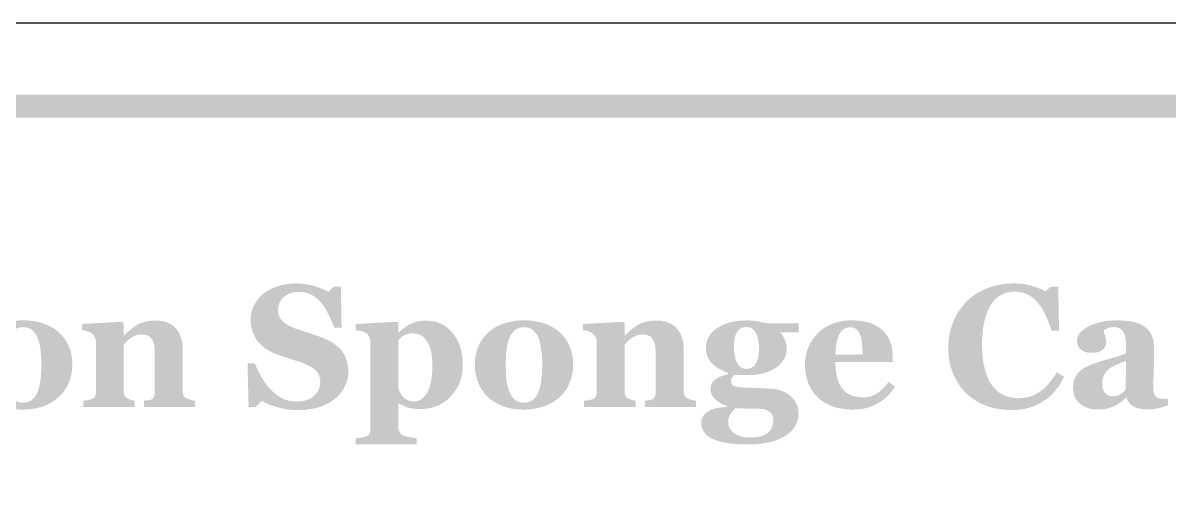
# Model space of a CAD drawing. Header units: millimetres. Extents: x 4 to 272, y 4 to 144.
# Drawn here: x 234.85 to 254.66, y 39.7 to 48.04 of the extents above; entities that cross this region are included whole.
import ezdxf

# ---------------------------------------------------------------- set-up
doc = ezdxf.new("R2010")
doc.units = ezdxf.units.MM
doc.layers.add('CUT', color=1, linetype='Continuous')
doc.layers.add('RASTER', color=7, linetype='Continuous')

msp = doc.modelspace()

# ---------------------------------------------------------------- hatches: boundary and pattern name
at = {"layer": 'RASTER'}
h = msp.add_hatch(color=7, dxfattribs=at)
h.paths.add_polyline_path([(209.2, 44.6), (209.234, 45.116), (209.337, 45.563), (209.509, 45.941), (209.75, 46.25), (210.059, 46.491), (210.438, 46.662), (210.884, 46.766), (211.4, 46.8), (268.6, 46.8), (269.116, 46.766), (269.563, 46.662), (269.941, 46.491), (270.25, 46.25), (270.491, 45.941), (270.663, 45.563), (270.766, 45.116), (270.8, 44.6), (270.8, 31.4), (270.766, 30.884), (270.662, 30.438), (270.491, 30.059), (270.25, 29.75), (269.941, 29.509), (269.563, 29.338), (269.116, 29.234), (268.6, 29.2), (211.4, 29.2), (210.884, 29.234), (210.438, 29.338), (210.059, 29.509), (209.75, 29.75), (209.509, 30.059), (209.337, 30.438), (209.234, 30.884), (209.2, 31.4)])
h.paths.add_polyline_path([(209.6, 44.6), (209.6, 31.4), (209.628, 30.978), (209.712, 30.613), (209.853, 30.303), (210.05, 30.05), (210.303, 29.853), (210.613, 29.712), (210.978, 29.628), (211.4, 29.6), (268.6, 29.6), (269.022, 29.628), (269.388, 29.712), (269.697, 29.853), (269.95, 30.05), (270.147, 30.303), (270.287, 30.612), (270.372, 30.978), (270.4, 31.4), (270.4, 44.6), (270.372, 45.022), (270.287, 45.387), (270.147, 45.697), (269.95, 45.95), (269.697, 46.147), (269.388, 46.288), (269.022, 46.372), (268.6, 46.4), (211.4, 46.4), (210.978, 46.372), (210.613, 46.288), (210.303, 46.147), (210.05, 45.95), (209.853, 45.697), (209.712, 45.387), (209.628, 45.022), (209.6, 44.6)])
for points in [[(239.608, 41.344), (239.561, 41.345), (239.515, 41.347), (239.469, 41.351), (239.424, 41.356), (239.38, 41.363), (239.337, 41.371), (239.295, 41.38), (239.253, 41.391), (239.213, 41.403), (239.174, 41.416), (239.136, 41.429), (239.101, 41.442), (239.067, 41.457), (239.034, 41.471), (239.003, 41.487), (238.974, 41.503), (238.873, 41.4), (238.748, 41.4), (238.729, 42.151), (238.855, 42.151), (238.866, 42.125), (238.878, 42.097), (238.89, 42.07), (238.904, 42.042), (238.917, 42.013), (238.932, 41.984), (238.948, 41.955), (238.964, 41.926), (238.98, 41.897), (238.998, 41.868), (239.016, 41.84), (239.035, 41.813), (239.054, 41.787), (239.074, 41.762), (239.095, 41.737), (239.116, 41.713), (239.139, 41.69), (239.162, 41.667), (239.186, 41.645), (239.211, 41.624), (239.236, 41.605), (239.262, 41.587), (239.289, 41.57), (239.316, 41.554), (239.344, 41.539), (239.374, 41.527), (239.404, 41.516), (239.436, 41.508), (239.469, 41.501), (239.503, 41.496), (239.538, 41.493), (239.574, 41.492), (239.623, 41.494), (239.668, 41.498), (239.711, 41.506), (239.75, 41.517), (239.787, 41.53), (239.821, 41.547), (239.852, 41.567), (239.88, 41.59), (239.905, 41.615), (239.926, 41.642), (239.945, 41.67), (239.96, 41.7), (239.971, 41.731), (239.979, 41.764), (239.984, 41.799), (239.986, 41.835), (239.985, 41.865), (239.98, 41.893), (239.973, 41.921), (239.964, 41.947), (239.951, 41.972), (239.935, 41.996), (239.917, 42.018), (239.896, 42.039), (239.872, 42.06), (239.845, 42.079), (239.815, 42.098), (239.781, 42.116), (239.745, 42.134), (239.705, 42.151), (239.663, 42.167), (239.617, 42.182), (239.586, 42.192), (239.557, 42.202), (239.527, 42.211), (239.499, 42.22), (239.471, 42.229), (239.443, 42.238), (239.417, 42.247), (239.391, 42.255), (239.365, 42.264), (239.34, 42.272), (239.315, 42.281), (239.29, 42.29), (239.266, 42.298), (239.243, 42.307), (239.219, 42.316), (239.197, 42.324), (239.146, 42.346), (239.099, 42.371), (239.055, 42.397), (239.014, 42.426), (238.977, 42.457), (238.943, 42.49), (238.912, 42.525), (238.885, 42.563), (238.861, 42.602), (238.841, 42.643), (238.823, 42.685), (238.809, 42.728), (238.798, 42.771), (238.79, 42.817), (238.785, 42.863), (238.783, 42.91), (238.784, 42.941), (238.787, 42.97), (238.791, 43), (238.797, 43.029), (238.804, 43.059), (238.813, 43.087), (238.824, 43.116), (238.836, 43.144), (238.85, 43.172), (238.866, 43.199), (238.883, 43.225), (238.901, 43.25), (238.921, 43.275), (238.942, 43.299), (238.965, 43.323), (238.99, 43.345), (239.015, 43.366), (239.042, 43.385), (239.07, 43.404), (239.1, 43.421), (239.132, 43.438), (239.165, 43.453), (239.201, 43.468), (239.238, 43.482), (239.276, 43.494), (239.315, 43.505), (239.354, 43.514), (239.395, 43.521), (239.436, 43.527), (239.479, 43.531), (239.522, 43.533), (239.566, 43.534), (239.609, 43.534), (239.651, 43.531), (239.692, 43.528), (239.733, 43.522), (239.773, 43.516), (239.813, 43.507), (239.851, 43.498), (239.889, 43.487), (239.926, 43.475), (239.961, 43.463), (239.993, 43.451), (240.024, 43.439), (240.053, 43.427), (240.079, 43.415), (240.104, 43.403), (240.127, 43.391), (240.216, 43.479), (240.344, 43.479), (240.355, 42.77), (240.229, 42.77), (240.218, 42.798), (240.206, 42.827), (240.194, 42.856), (240.181, 42.885), (240.168, 42.914), (240.155, 42.944), (240.141, 42.974), (240.126, 43.003), (240.111, 43.032), (240.096, 43.06), (240.081, 43.087), (240.065, 43.113), (240.049, 43.137), (240.033, 43.16), (240.017, 43.181), (240.001, 43.202), (239.982, 43.222), (239.963, 43.242), (239.944, 43.261), (239.923, 43.278), (239.902, 43.295), (239.881, 43.31), (239.858, 43.324), (239.835, 43.337), (239.811, 43.349), (239.786, 43.359), (239.76, 43.368), (239.733, 43.375), (239.705, 43.381), (239.676, 43.385), (239.646, 43.387), (239.615, 43.388), (239.577, 43.386), (239.54, 43.382), (239.505, 43.375), (239.472, 43.365), (239.44, 43.353), (239.411, 43.338), (239.383, 43.319), (239.357, 43.298), (239.333, 43.275), (239.313, 43.251), (239.296, 43.225), (239.282, 43.198), (239.271, 43.17), (239.263, 43.141), (239.258, 43.11), (239.257, 43.077), (239.258, 43.047), (239.262, 43.018), (239.269, 42.99), (239.278, 42.964), (239.291, 42.939), (239.306, 42.916), (239.323, 42.894), (239.344, 42.874), (239.367, 42.854), (239.393, 42.835), (239.423, 42.817), (239.455, 42.799), (239.491, 42.782), (239.529, 42.766), (239.571, 42.75), (239.615, 42.734), (239.643, 42.725), (239.67, 42.716), (239.697, 42.707), (239.725, 42.698), (239.753, 42.689), (239.781, 42.68), (239.809, 42.67), (239.837, 42.661), (239.864, 42.652), (239.892, 42.643), (239.918, 42.634), (239.943, 42.625), (239.968, 42.617), (239.992, 42.608), (240.015, 42.599), (240.037, 42.591), (240.089, 42.569), (240.137, 42.546), (240.182, 42.521), (240.224, 42.493), (240.263, 42.464), (240.299, 42.433), (240.331, 42.4), (240.36, 42.365), (240.386, 42.327), (240.409, 42.288), (240.428, 42.247), (240.443, 42.203), (240.455, 42.157), (240.464, 42.109), (240.469, 42.059), (240.471, 42.006), (240.47, 41.973), (240.467, 41.94), (240.462, 41.907), (240.455, 41.874), (240.446, 41.841), (240.436, 41.809), (240.423, 41.777), (240.408, 41.746), (240.392, 41.715), (240.374, 41.685), (240.355, 41.657), (240.334, 41.63), (240.312, 41.605), (240.289, 41.581), (240.264, 41.558), (240.238, 41.536), (240.208, 41.514), (240.177, 41.493), (240.145, 41.473), (240.112, 41.455), (240.077, 41.437), (240.042, 41.422), (240.005, 41.407), (239.967, 41.394), (239.928, 41.382), (239.887, 41.372), (239.844, 41.364), (239.8, 41.357), (239.755, 41.351), (239.707, 41.347), (239.659, 41.345), (239.608, 41.344)], [(251.93, 41.344), (251.874, 41.345), (251.818, 41.349), (251.763, 41.355), (251.709, 41.363), (251.656, 41.373), (251.604, 41.386), (251.553, 41.401), (251.503, 41.418), (251.454, 41.438), (251.406, 41.459), (251.36, 41.483), (251.316, 41.509), (251.274, 41.537), (251.233, 41.567), (251.193, 41.599), (251.156, 41.633), (251.12, 41.668), (251.087, 41.706), (251.055, 41.745), (251.026, 41.787), (250.998, 41.83), (250.973, 41.876), (250.949, 41.924), (250.927, 41.973), (250.907, 42.025), (250.89, 42.077), (250.876, 42.131), (250.864, 42.186), (250.855, 42.243), (250.849, 42.3), (250.845, 42.359), (250.844, 42.42), (250.845, 42.479), (250.849, 42.538), (250.855, 42.596), (250.865, 42.652), (250.876, 42.708), (250.891, 42.762), (250.908, 42.815), (250.928, 42.867), (250.95, 42.918), (250.974, 42.967), (251, 43.014), (251.029, 43.059), (251.06, 43.103), (251.092, 43.145), (251.127, 43.185), (251.164, 43.224), (251.203, 43.26), (251.243, 43.294), (251.285, 43.325), (251.329, 43.355), (251.375, 43.383), (251.422, 43.408), (251.472, 43.432), (251.523, 43.453), (251.576, 43.472), (251.63, 43.489), (251.684, 43.503), (251.74, 43.514), (251.796, 43.523), (251.854, 43.529), (251.912, 43.533), (251.971, 43.534), (252.014, 43.534), (252.056, 43.532), (252.097, 43.528), (252.137, 43.524), (252.175, 43.518), (252.213, 43.511), (252.25, 43.502), (252.286, 43.493), (252.321, 43.482), (252.355, 43.471), (252.387, 43.46), (252.417, 43.448), (252.447, 43.436), (252.475, 43.424), (252.501, 43.411), (252.527, 43.398), (252.617, 43.479), (252.745, 43.479), (252.758, 42.72), (252.629, 42.72), (252.601, 42.804), (252.571, 42.882), (252.541, 42.954), (252.508, 43.021), (252.475, 43.082), (252.44, 43.137), (252.403, 43.186), (252.365, 43.23), (252.326, 43.268), (252.284, 43.301), (252.241, 43.329), (252.195, 43.352), (252.147, 43.369), (252.097, 43.382), (252.045, 43.39), (251.99, 43.392), (251.924, 43.388), (251.861, 43.377), (251.802, 43.358), (251.748, 43.332), (251.698, 43.297), (251.652, 43.256), (251.609, 43.207), (251.572, 43.15), (251.538, 43.086), (251.509, 43.016), (251.484, 42.94), (251.464, 42.858), (251.448, 42.77), (251.437, 42.676), (251.43, 42.576), (251.428, 42.469), (251.429, 42.409), (251.431, 42.35), (251.435, 42.294), (251.44, 42.24), (251.447, 42.188), (251.456, 42.139), (251.466, 42.092), (251.477, 42.047), (251.49, 42.004), (251.503, 41.963), (251.518, 41.925), (251.534, 41.889), (251.55, 41.855), (251.568, 41.822), (251.586, 41.793), (251.605, 41.765), (251.627, 41.738), (251.65, 41.713), (251.673, 41.69), (251.698, 41.668), (251.723, 41.649), (251.75, 41.631), (251.777, 41.615), (251.806, 41.601), (251.835, 41.589), (251.865, 41.579), (251.896, 41.57), (251.928, 41.562), (251.96, 41.557), (251.993, 41.553), (252.027, 41.55), (252.062, 41.549), (252.113, 41.551), (252.162, 41.556), (252.21, 41.565), (252.256, 41.577), (252.301, 41.593), (252.345, 41.612), (252.387, 41.635), (252.428, 41.661), (252.467, 41.69), (252.506, 41.724), (252.544, 41.76), (252.581, 41.801), (252.617, 41.845), (252.652, 41.892), (252.687, 41.943), (252.72, 41.998), (252.846, 41.921), (252.83, 41.89), (252.813, 41.859), (252.796, 41.829), (252.779, 41.799), (252.76, 41.771), (252.742, 41.743), (252.722, 41.717), (252.702, 41.691), (252.682, 41.666), (252.661, 41.642), (252.638, 41.618), (252.616, 41.596), (252.592, 41.575), (252.568, 41.554), (252.542, 41.534), (252.516, 41.516), (252.487, 41.496), (252.457, 41.478), (252.426, 41.46), (252.395, 41.444), (252.362, 41.429), (252.329, 41.415), (252.295, 41.402), (252.261, 41.39), (252.225, 41.379), (252.188, 41.37), (252.149, 41.362), (252.108, 41.356), (252.066, 41.351), (252.022, 41.347), (251.977, 41.345), (251.93, 41.344)], [(237.823, 41.4), (236.941, 41.4), (236.941, 41.507), (236.948, 41.508), (236.955, 41.508), (236.963, 41.509), (236.971, 41.51), (236.98, 41.511), (236.989, 41.512), (236.998, 41.513), (237.008, 41.514), (237.018, 41.515), (237.027, 41.517), (237.035, 41.518), (237.043, 41.52), (237.05, 41.522), (237.057, 41.524), (237.063, 41.526), (237.068, 41.529), (237.076, 41.533), (237.082, 41.538), (237.089, 41.543), (237.094, 41.549), (237.1, 41.555), (237.104, 41.561), (237.108, 41.568), (237.112, 41.576), (237.115, 41.584), (237.118, 41.593), (237.12, 41.603), (237.122, 41.614), (237.123, 41.626), (237.124, 41.638), (237.125, 41.652), (237.125, 41.667), (237.125, 42.352), (237.124, 42.388), (237.122, 42.422), (237.118, 42.454), (237.112, 42.483), (237.104, 42.51), (237.094, 42.535), (237.083, 42.557), (237.07, 42.577), (237.056, 42.595), (237.04, 42.61), (237.022, 42.623), (237.002, 42.634), (236.981, 42.642), (236.959, 42.648), (236.934, 42.651), (236.908, 42.652), (236.894, 42.652), (236.88, 42.651), (236.866, 42.65), (236.852, 42.648), (236.838, 42.646), (236.825, 42.643), (236.812, 42.639), (236.799, 42.635), (236.787, 42.63), (236.774, 42.625), (236.762, 42.619), (236.749, 42.613), (236.737, 42.607), (236.725, 42.599), (236.713, 42.592), (236.7, 42.584), (236.69, 42.576), (236.68, 42.569), (236.671, 42.561), (236.662, 42.554), (236.654, 42.546), (236.646, 42.539), (236.639, 42.531), (236.632, 42.524), (236.626, 42.516), (236.62, 42.509), (236.614, 42.501), (236.609, 42.495), (236.603, 42.488), (236.598, 42.482), (236.594, 42.475), (236.589, 42.469), (236.589, 41.683), (236.589, 41.67), (236.59, 41.658), (236.591, 41.647), (236.593, 41.636), (236.595, 41.625), (236.597, 41.615), (236.6, 41.606), (236.604, 41.597), (236.608, 41.589), (236.612, 41.581), (236.617, 41.574), (236.623, 41.567), (236.63, 41.561), (236.636, 41.555), (236.644, 41.55), (236.652, 41.545), (236.658, 41.542), (236.665, 41.539), (236.671, 41.536), (236.678, 41.533), (236.686, 41.53), (236.694, 41.527), (236.702, 41.524), (236.711, 41.522), (236.719, 41.519), (236.728, 41.517), (236.737, 41.515), (236.745, 41.513), (236.754, 41.511), (236.763, 41.509), (236.771, 41.508), (236.78, 41.507), (236.78, 41.4), (235.889, 41.4), (235.889, 41.507), (235.898, 41.508), (235.907, 41.509), (235.916, 41.509), (235.926, 41.51), (235.935, 41.511), (235.944, 41.513), (235.954, 41.514), (235.963, 41.515), (235.972, 41.516), (235.981, 41.518), (235.989, 41.519), (235.997, 41.521), (236.005, 41.523), (236.013, 41.525), (236.02, 41.527), (236.027, 41.529), (236.038, 41.533), (236.048, 41.538), (236.058, 41.543), (236.066, 41.549), (236.074, 41.556), (236.08, 41.563), (236.086, 41.571), (236.091, 41.579), (236.095, 41.587), (236.099, 41.597), (236.102, 41.607), (236.104, 41.618), (236.106, 41.629), (236.108, 41.641), (236.108, 41.653), (236.109, 41.667), (236.109, 42.519), (236.108, 42.53), (236.107, 42.542), (236.105, 42.553), (236.103, 42.564), (236.099, 42.575), (236.095, 42.586), (236.091, 42.597), (236.085, 42.608), (236.079, 42.619), (236.073, 42.629), (236.066, 42.639), (236.058, 42.648), (236.05, 42.657), (236.042, 42.665), (236.033, 42.673), (236.024, 42.68), (236.017, 42.685), (236.01, 42.689), (236.002, 42.693), (235.994, 42.696), (235.985, 42.7), (235.976, 42.703), (235.967, 42.707), (235.957, 42.71), (235.947, 42.712), (235.936, 42.715), (235.926, 42.717), (235.915, 42.719), (235.904, 42.721), (235.892, 42.723), (235.88, 42.724), (235.868, 42.726), (235.868, 42.833), (236.567, 42.871), (236.589, 42.849), (236.589, 42.636), (236.595, 42.636), (236.605, 42.646), (236.617, 42.656), (236.628, 42.666), (236.64, 42.677), (236.653, 42.688), (236.666, 42.699), (236.68, 42.712), (236.695, 42.724), (236.709, 42.737), (236.723, 42.749), (236.737, 42.76), (236.751, 42.771), (236.764, 42.781), (236.778, 42.79), (236.79, 42.799), (236.803, 42.808), (236.817, 42.816), (236.832, 42.825), (236.848, 42.833), (236.866, 42.84), (236.884, 42.848), (236.903, 42.855), (236.924, 42.861), (236.945, 42.868), (236.967, 42.874), (236.99, 42.879), (237.013, 42.883), (237.036, 42.886), (237.06, 42.889), (237.083, 42.891), (237.108, 42.892), (237.133, 42.893), (237.19, 42.891), (237.244, 42.884), (237.295, 42.874), (237.341, 42.859), (237.384, 42.84), (237.424, 42.816), (237.459, 42.789), (237.491, 42.757), (237.519, 42.722), (237.543, 42.684), (237.563, 42.643), (237.58, 42.6), (237.593, 42.553), (237.603, 42.504), (237.608, 42.452), (237.61, 42.398), (237.61, 41.68), (237.61, 41.667), (237.611, 41.654), (237.612, 41.642), (237.614, 41.631), (237.616, 41.621), (237.619, 41.611), (237.622, 41.602), (237.626, 41.593), (237.631, 41.586), (237.636, 41.578), (237.642, 41.571), (237.649, 41.564), (237.657, 41.558), (237.666, 41.552), (237.676, 41.547), (237.686, 41.542), (237.692, 41.54), (237.699, 41.537), (237.705, 41.534), (237.712, 41.532), (237.72, 41.529), (237.728, 41.527), (237.736, 41.524), (237.744, 41.522), (237.753, 41.519), (237.762, 41.517), (237.771, 41.515), (237.781, 41.513), (237.791, 41.511), (237.801, 41.509), (237.812, 41.508), (237.823, 41.507)], [(246.481, 41.4), (245.599, 41.4), (245.599, 41.507), (245.607, 41.508), (245.614, 41.508), (245.622, 41.509), (245.63, 41.51), (245.639, 41.511), (245.648, 41.512), (245.657, 41.513), (245.667, 41.514), (245.676, 41.515), (245.685, 41.517), (245.694, 41.518), (245.702, 41.52), (245.709, 41.522), (245.715, 41.524), (245.721, 41.526), (245.727, 41.529), (245.734, 41.533), (245.741, 41.538), (245.747, 41.543), (245.753, 41.549), (245.758, 41.555), (245.763, 41.561), (245.767, 41.568), (245.771, 41.576), (245.774, 41.584), (245.777, 41.593), (245.779, 41.603), (245.781, 41.614), (245.782, 41.626), (245.783, 41.638), (245.784, 41.652), (245.784, 41.667), (245.784, 42.352), (245.783, 42.388), (245.781, 42.422), (245.776, 42.454), (245.77, 42.483), (245.762, 42.51), (245.753, 42.535), (245.742, 42.557), (245.729, 42.577), (245.714, 42.595), (245.698, 42.61), (245.68, 42.623), (245.661, 42.634), (245.64, 42.642), (245.617, 42.648), (245.593, 42.651), (245.567, 42.652), (245.553, 42.652), (245.538, 42.651), (245.524, 42.65), (245.511, 42.648), (245.497, 42.646), (245.484, 42.643), (245.471, 42.639), (245.458, 42.635), (245.445, 42.63), (245.433, 42.625), (245.42, 42.619), (245.408, 42.613), (245.396, 42.607), (245.383, 42.599), (245.371, 42.592), (245.359, 42.584), (245.349, 42.576), (245.339, 42.569), (245.33, 42.561), (245.321, 42.554), (245.313, 42.546), (245.305, 42.539), (245.298, 42.531), (245.291, 42.524), (245.285, 42.516), (245.279, 42.509), (245.273, 42.501), (245.267, 42.495), (245.262, 42.488), (245.257, 42.482), (245.252, 42.475), (245.248, 42.469), (245.248, 41.683), (245.248, 41.67), (245.249, 41.658), (245.25, 41.647), (245.251, 41.636), (245.254, 41.625), (245.256, 41.615), (245.259, 41.606), (245.262, 41.597), (245.266, 41.589), (245.271, 41.581), (245.276, 41.574), (245.282, 41.567), (245.288, 41.561), (245.295, 41.555), (245.303, 41.55), (245.311, 41.545), (245.317, 41.542), (245.323, 41.539), (245.33, 41.536), (245.337, 41.533), (245.345, 41.53), (245.353, 41.527), (245.361, 41.524), (245.369, 41.522), (245.378, 41.519), (245.387, 41.517), (245.396, 41.515), (245.404, 41.513), (245.413, 41.511), (245.421, 41.509), (245.43, 41.508), (245.438, 41.507), (245.438, 41.4), (244.548, 41.4), (244.548, 41.507), (244.557, 41.508), (244.566, 41.509), (244.575, 41.509), (244.584, 41.51), (244.594, 41.511), (244.603, 41.513), (244.612, 41.514), (244.622, 41.515), (244.631, 41.516), (244.64, 41.518), (244.648, 41.519), (244.656, 41.521), (244.664, 41.523), (244.671, 41.525), (244.679, 41.527), (244.685, 41.529), (244.697, 41.533), (244.707, 41.538), (244.716, 41.543), (244.725, 41.549), (244.732, 41.556), (244.739, 41.563), (244.745, 41.571), (244.75, 41.579), (244.754, 41.587), (244.757, 41.597), (244.76, 41.607), (244.763, 41.618), (244.765, 41.629), (244.766, 41.641), (244.767, 41.653), (244.767, 41.667), (244.767, 42.519), (244.767, 42.53), (244.766, 42.542), (244.764, 42.553), (244.761, 42.564), (244.758, 42.575), (244.754, 42.586), (244.749, 42.597), (244.744, 42.608), (244.738, 42.619), (244.731, 42.629), (244.724, 42.639), (244.717, 42.648), (244.709, 42.657), (244.701, 42.665), (244.692, 42.673), (244.682, 42.68), (244.676, 42.685), (244.668, 42.689), (244.661, 42.693), (244.653, 42.696), (244.644, 42.7), (244.635, 42.703), (244.626, 42.707), (244.616, 42.71), (244.606, 42.712), (244.595, 42.715), (244.584, 42.717), (244.573, 42.719), (244.562, 42.721), (244.551, 42.723), (244.539, 42.724), (244.527, 42.726), (244.527, 42.833), (245.226, 42.871), (245.248, 42.849), (245.248, 42.636), (245.254, 42.636), (245.264, 42.646), (245.275, 42.656), (245.287, 42.666), (245.299, 42.677), (245.312, 42.688), (245.325, 42.699), (245.339, 42.712), (245.353, 42.724), (245.368, 42.737), (245.382, 42.749), (245.396, 42.76), (245.41, 42.771), (245.423, 42.781), (245.436, 42.79), (245.449, 42.799), (245.462, 42.808), (245.476, 42.816), (245.491, 42.825), (245.507, 42.833), (245.524, 42.84), (245.543, 42.848), (245.562, 42.855), (245.582, 42.861), (245.604, 42.868), (245.626, 42.874), (245.648, 42.879), (245.671, 42.883), (245.695, 42.886), (245.718, 42.889), (245.742, 42.891), (245.767, 42.892), (245.791, 42.893), (245.849, 42.891), (245.903, 42.884), (245.954, 42.874), (246, 42.859), (246.043, 42.84), (246.082, 42.816), (246.118, 42.789), (246.149, 42.757), (246.177, 42.722), (246.202, 42.684), (246.222, 42.643), (246.239, 42.6), (246.252, 42.553), (246.261, 42.504), (246.267, 42.452), (246.269, 42.398), (246.269, 41.68), (246.269, 41.667), (246.27, 41.654), (246.271, 41.642), (246.273, 41.631), (246.275, 41.621), (246.278, 41.611), (246.281, 41.602), (246.285, 41.593), (246.289, 41.586), (246.295, 41.578), (246.301, 41.571), (246.308, 41.564), (246.316, 41.558), (246.325, 41.552), (246.334, 41.547), (246.345, 41.542), (246.351, 41.54), (246.357, 41.537), (246.364, 41.534), (246.371, 41.532), (246.379, 41.529), (246.386, 41.527), (246.394, 41.524), (246.403, 41.522), (246.412, 41.519), (246.421, 41.517), (246.43, 41.515), (246.44, 41.513), (246.45, 41.511), (246.46, 41.509), (246.47, 41.508), (246.481, 41.507)]]:
    msp.add_hatch(color=7, dxfattribs=at).paths.add_polyline_path(points)
h = msp.add_hatch(color=7, dxfattribs=at)
h.paths.add_polyline_path([(235.477, 42.68), (235.504, 42.654), (235.528, 42.627), (235.551, 42.599), (235.573, 42.569), (235.593, 42.538), (235.611, 42.506), (235.628, 42.473), (235.643, 42.439), (235.656, 42.403), (235.668, 42.367), (235.678, 42.33), (235.686, 42.292), (235.692, 42.254), (235.696, 42.214), (235.699, 42.175), (235.7, 42.134), (235.699, 42.094), (235.696, 42.054), (235.692, 42.015), (235.686, 41.976), (235.678, 41.938), (235.668, 41.9), (235.657, 41.863), (235.644, 41.827), (235.629, 41.792), (235.612, 41.757), (235.594, 41.725), (235.574, 41.693), (235.553, 41.663), (235.53, 41.634), (235.505, 41.606), (235.479, 41.58), (235.449, 41.554), (235.418, 41.528), (235.386, 41.505), (235.352, 41.483), (235.317, 41.463), (235.28, 41.444), (235.242, 41.427), (235.203, 41.412), (235.162, 41.398), (235.12, 41.386), (235.076, 41.376), (235.031, 41.368), (234.984, 41.361), (234.936, 41.357), (234.887, 41.354), (234.836, 41.353), (234.791, 41.354), (234.748, 41.356), (234.706, 41.36), (234.664, 41.366), (234.623, 41.373), (234.584, 41.382), (234.545, 41.392), (234.507, 41.404), (234.47, 41.418), (234.434, 41.433), (234.399, 41.45), (234.365, 41.468), (234.333, 41.489), (234.301, 41.51), (234.27, 41.533), (234.241, 41.558), (234.214, 41.583), (234.188, 41.61), (234.164, 41.638), (234.141, 41.668), (234.12, 41.699), (234.1, 41.731), (234.082, 41.765), (234.065, 41.801), (234.05, 41.837), (234.037, 41.875), (234.026, 41.914), (234.017, 41.954), (234.01, 41.994), (234.005, 42.036), (234.002, 42.079), (234.001, 42.124), (234.002, 42.167), (234.004, 42.209), (234.009, 42.25), (234.015, 42.29), (234.023, 42.328), (234.032, 42.365), (234.044, 42.402), (234.057, 42.436), (234.072, 42.47), (234.089, 42.503), (234.107, 42.535), (234.128, 42.566), (234.15, 42.596), (234.173, 42.625), (234.199, 42.653), (234.226, 42.68), (234.254, 42.705), (234.284, 42.729), (234.315, 42.751), (234.347, 42.771), (234.382, 42.79), (234.417, 42.808), (234.455, 42.824), (234.494, 42.839), (234.534, 42.852), (234.575, 42.864), (234.618, 42.874), (234.662, 42.882), (234.707, 42.888), (234.753, 42.892), (234.8, 42.895), (234.849, 42.896), (234.899, 42.895), (234.948, 42.892), (234.996, 42.888), (235.042, 42.882), (235.086, 42.874), (235.129, 42.864), (235.17, 42.852), (235.21, 42.839), (235.248, 42.824), (235.285, 42.808), (235.321, 42.79), (235.355, 42.771), (235.388, 42.751), (235.419, 42.729), (235.449, 42.705), (235.477, 42.68)])
h.paths.add_polyline_path([(235.102, 41.665), (235.11, 41.686), (235.117, 41.708), (235.124, 41.732), (235.13, 41.756), (235.136, 41.781), (235.141, 41.808), (235.146, 41.836), (235.15, 41.864), (235.154, 41.894), (235.157, 41.925), (235.159, 41.958), (235.161, 41.991), (235.163, 42.026), (235.164, 42.062), (235.165, 42.099), (235.165, 42.137), (235.165, 42.163), (235.164, 42.19), (235.163, 42.218), (235.162, 42.247), (235.16, 42.276), (235.157, 42.307), (235.154, 42.339), (235.151, 42.371), (235.147, 42.403), (235.142, 42.434), (235.138, 42.462), (235.132, 42.489), (235.127, 42.514), (235.12, 42.538), (235.114, 42.559), (235.107, 42.579), (235.097, 42.602), (235.087, 42.623), (235.077, 42.643), (235.065, 42.662), (235.052, 42.679), (235.039, 42.695), (235.024, 42.71), (235.009, 42.724), (234.993, 42.737), (234.976, 42.747), (234.958, 42.756), (234.939, 42.764), (234.919, 42.77), (234.897, 42.774), (234.875, 42.776), (234.852, 42.777), (234.826, 42.776), (234.802, 42.773), (234.78, 42.769), (234.758, 42.763), (234.738, 42.755), (234.719, 42.745), (234.702, 42.733), (234.686, 42.72), (234.67, 42.705), (234.656, 42.689), (234.643, 42.672), (234.63, 42.654), (234.619, 42.635), (234.608, 42.615), (234.598, 42.594), (234.59, 42.572), (234.582, 42.551), (234.575, 42.528), (234.569, 42.505), (234.564, 42.481), (234.559, 42.456), (234.554, 42.431), (234.55, 42.404), (234.547, 42.376), (234.544, 42.348), (234.542, 42.32), (234.54, 42.291), (234.538, 42.262), (234.537, 42.233), (234.536, 42.203), (234.536, 42.173), (234.535, 42.143), (234.536, 42.104), (234.536, 42.066), (234.537, 42.031), (234.538, 41.997), (234.539, 41.965), (234.541, 41.934), (234.543, 41.905), (234.546, 41.878), (234.549, 41.852), (234.553, 41.826), (234.557, 41.8), (234.563, 41.773), (234.57, 41.747), (234.578, 41.721), (234.586, 41.694), (234.595, 41.668), (234.604, 41.646), (234.614, 41.625), (234.625, 41.605), (234.636, 41.587), (234.649, 41.569), (234.662, 41.553), (234.677, 41.538), (234.692, 41.525), (234.708, 41.512), (234.726, 41.501), (234.744, 41.492), (234.764, 41.485), (234.784, 41.479), (234.806, 41.475), (234.828, 41.473), (234.852, 41.472), (234.873, 41.473), (234.894, 41.475), (234.914, 41.479), (234.933, 41.484), (234.952, 41.491), (234.97, 41.499), (234.987, 41.509), (235.003, 41.521), (235.018, 41.534), (235.033, 41.548), (235.046, 41.564), (235.059, 41.581), (235.071, 41.6), (235.082, 41.62), (235.093, 41.642), (235.102, 41.665)])
h = msp.add_hatch(color=7, dxfattribs=at)
h.paths.add_polyline_path([(242.451, 42.113), (242.448, 42.037), (242.439, 41.964), (242.422, 41.894), (242.4, 41.826), (242.371, 41.761), (242.335, 41.699), (242.293, 41.64), (242.245, 41.583), (242.192, 41.531), (242.135, 41.486), (242.075, 41.448), (242.011, 41.417), (241.944, 41.393), (241.873, 41.376), (241.799, 41.365), (241.722, 41.362), (241.688, 41.362), (241.655, 41.364), (241.624, 41.366), (241.594, 41.369), (241.567, 41.373), (241.541, 41.378), (241.516, 41.384), (241.493, 41.39), (241.472, 41.398), (241.451, 41.406), (241.432, 41.414), (241.413, 41.422), (241.396, 41.431), (241.379, 41.44), (241.363, 41.45), (241.348, 41.46), (241.337, 41.46), (241.337, 41.048), (241.337, 41.036), (241.338, 41.024), (241.34, 41.012), (241.342, 41), (241.346, 40.99), (241.349, 40.979), (241.354, 40.969), (241.359, 40.959), (241.365, 40.95), (241.372, 40.941), (241.379, 40.933), (241.387, 40.926), (241.395, 40.919), (241.404, 40.913), (241.413, 40.908), (241.423, 40.903), (241.433, 40.899), (241.445, 40.896), (241.457, 40.892), (241.471, 40.888), (241.485, 40.884), (241.501, 40.881), (241.518, 40.877), (241.535, 40.874), (241.553, 40.871), (241.57, 40.868), (241.586, 40.866), (241.602, 40.864), (241.616, 40.862), (241.63, 40.86), (241.644, 40.859), (241.656, 40.858), (241.656, 40.75), (240.598, 40.75), (240.598, 40.858), (240.608, 40.859), (240.618, 40.86), (240.629, 40.861), (240.64, 40.862), (240.652, 40.864), (240.664, 40.865), (240.677, 40.867), (240.691, 40.869), (240.704, 40.871), (240.717, 40.873), (240.729, 40.875), (240.739, 40.877), (240.749, 40.879), (240.759, 40.881), (240.767, 40.884), (240.774, 40.886), (240.785, 40.89), (240.796, 40.895), (240.805, 40.901), (240.814, 40.908), (240.821, 40.915), (240.828, 40.923), (240.833, 40.931), (240.838, 40.941), (240.842, 40.951), (240.845, 40.961), (240.848, 40.971), (240.851, 40.982), (240.852, 40.994), (240.854, 41.005), (240.854, 41.017), (240.855, 41.029), (240.855, 42.528), (240.853, 42.54), (240.852, 42.551), (240.849, 42.563), (240.847, 42.573), (240.844, 42.584), (240.84, 42.594), (240.836, 42.604), (240.832, 42.613), (240.827, 42.622), (240.822, 42.631), (240.815, 42.639), (240.808, 42.647), (240.801, 42.655), (240.793, 42.663), (240.784, 42.67), (240.774, 42.677), (240.767, 42.682), (240.758, 42.686), (240.75, 42.691), (240.74, 42.695), (240.73, 42.699), (240.72, 42.702), (240.708, 42.706), (240.697, 42.709), (240.684, 42.712), (240.672, 42.715), (240.66, 42.717), (240.649, 42.719), (240.637, 42.721), (240.625, 42.723), (240.613, 42.724), (240.601, 42.726), (240.601, 42.833), (241.315, 42.871), (241.337, 42.852), (241.337, 42.689), (241.348, 42.686), (241.373, 42.71), (241.398, 42.732), (241.424, 42.754), (241.45, 42.773), (241.478, 42.792), (241.505, 42.809), (241.534, 42.824), (241.563, 42.838), (241.592, 42.851), (241.622, 42.862), (241.651, 42.872), (241.68, 42.879), (241.71, 42.885), (241.739, 42.889), (241.768, 42.892), (241.797, 42.893), (241.87, 42.889), (241.94, 42.879), (242.006, 42.862), (242.068, 42.839), (242.126, 42.809), (242.18, 42.772), (242.23, 42.728), (242.276, 42.678), (242.317, 42.622), (242.353, 42.562), (242.383, 42.498), (242.407, 42.43), (242.427, 42.357), (242.44, 42.28), (242.449, 42.199), (242.451, 42.113)])
h.paths.add_polyline_path([(241.926, 42.108), (241.925, 42.135), (241.925, 42.162), (241.923, 42.189), (241.922, 42.215), (241.919, 42.241), (241.916, 42.267), (241.913, 42.292), (241.909, 42.318), (241.905, 42.342), (241.9, 42.367), (241.894, 42.39), (241.887, 42.413), (241.88, 42.435), (241.871, 42.456), (241.862, 42.477), (241.852, 42.497), (241.842, 42.516), (241.831, 42.535), (241.819, 42.552), (241.806, 42.568), (241.793, 42.583), (241.779, 42.598), (241.763, 42.611), (241.748, 42.623), (241.731, 42.634), (241.713, 42.644), (241.695, 42.652), (241.675, 42.658), (241.655, 42.663), (241.634, 42.667), (241.612, 42.669), (241.589, 42.67), (241.565, 42.67), (241.543, 42.668), (241.523, 42.665), (241.503, 42.662), (241.484, 42.657), (241.467, 42.651), (241.451, 42.645), (241.436, 42.637), (241.422, 42.629), (241.409, 42.619), (241.395, 42.61), (241.383, 42.599), (241.371, 42.588), (241.359, 42.576), (241.348, 42.564), (241.337, 42.551), (241.337, 41.721), (241.339, 41.713), (241.342, 41.705), (241.346, 41.696), (241.349, 41.687), (241.354, 41.678), (241.359, 41.667), (241.364, 41.657), (241.37, 41.645), (241.377, 41.634), (241.383, 41.623), (241.389, 41.613), (241.395, 41.604), (241.401, 41.595), (241.408, 41.586), (241.414, 41.579), (241.42, 41.571), (241.429, 41.562), (241.439, 41.553), (241.449, 41.545), (241.459, 41.537), (241.47, 41.53), (241.481, 41.524), (241.492, 41.518), (241.504, 41.513), (241.516, 41.508), (241.528, 41.504), (241.54, 41.501), (241.553, 41.499), (241.566, 41.496), (241.579, 41.495), (241.592, 41.494), (241.606, 41.494), (241.642, 41.496), (241.675, 41.504), (241.707, 41.516), (241.737, 41.533), (241.765, 41.555), (241.791, 41.582), (241.816, 41.613), (241.838, 41.65), (241.859, 41.691), (241.877, 41.737), (241.891, 41.787), (241.904, 41.842), (241.913, 41.902), (241.92, 41.966), (241.924, 42.034), (241.926, 42.108)])
h = msp.add_hatch(color=7, dxfattribs=at)
h.paths.add_polyline_path([(244.136, 42.68), (244.162, 42.654), (244.187, 42.627), (244.21, 42.599), (244.232, 42.569), (244.251, 42.538), (244.27, 42.506), (244.286, 42.473), (244.302, 42.439), (244.315, 42.403), (244.327, 42.367), (244.336, 42.33), (244.344, 42.292), (244.351, 42.254), (244.355, 42.214), (244.358, 42.175), (244.359, 42.134), (244.358, 42.094), (244.355, 42.054), (244.351, 42.015), (244.345, 41.976), (244.337, 41.938), (244.327, 41.9), (244.315, 41.863), (244.302, 41.827), (244.287, 41.792), (244.271, 41.757), (244.253, 41.725), (244.233, 41.693), (244.211, 41.663), (244.188, 41.634), (244.164, 41.606), (244.137, 41.58), (244.108, 41.554), (244.077, 41.528), (244.044, 41.505), (244.011, 41.483), (243.975, 41.463), (243.939, 41.444), (243.901, 41.427), (243.861, 41.412), (243.821, 41.398), (243.778, 41.386), (243.735, 41.376), (243.689, 41.368), (243.643, 41.361), (243.595, 41.357), (243.545, 41.354), (243.494, 41.353), (243.45, 41.354), (243.407, 41.356), (243.364, 41.36), (243.323, 41.366), (243.282, 41.373), (243.242, 41.382), (243.204, 41.392), (243.166, 41.404), (243.129, 41.418), (243.093, 41.433), (243.058, 41.45), (243.024, 41.468), (242.991, 41.489), (242.96, 41.51), (242.929, 41.533), (242.9, 41.558), (242.873, 41.583), (242.847, 41.61), (242.823, 41.638), (242.8, 41.668), (242.779, 41.699), (242.759, 41.731), (242.741, 41.765), (242.724, 41.801), (242.709, 41.837), (242.696, 41.875), (242.685, 41.914), (242.676, 41.954), (242.668, 41.994), (242.663, 42.036), (242.66, 42.079), (242.659, 42.124), (242.66, 42.167), (242.663, 42.209), (242.667, 42.25), (242.674, 42.29), (242.681, 42.328), (242.691, 42.365), (242.703, 42.402), (242.716, 42.436), (242.731, 42.47), (242.748, 42.503), (242.766, 42.535), (242.786, 42.566), (242.808, 42.596), (242.832, 42.625), (242.858, 42.653), (242.885, 42.68), (242.913, 42.705), (242.942, 42.729), (242.973, 42.751), (243.006, 42.771), (243.04, 42.79), (243.076, 42.808), (243.113, 42.824), (243.152, 42.839), (243.193, 42.852), (243.234, 42.864), (243.277, 42.874), (243.321, 42.882), (243.366, 42.888), (243.412, 42.892), (243.459, 42.895), (243.508, 42.896), (243.558, 42.895), (243.607, 42.892), (243.654, 42.888), (243.7, 42.882), (243.745, 42.874), (243.788, 42.864), (243.829, 42.852), (243.869, 42.839), (243.907, 42.824), (243.944, 42.808), (243.979, 42.79), (244.013, 42.771), (244.046, 42.751), (244.078, 42.729), (244.107, 42.705), (244.136, 42.68)])
h.paths.add_polyline_path([(243.761, 41.665), (243.769, 41.686), (243.776, 41.708), (243.783, 41.732), (243.789, 41.756), (243.795, 41.781), (243.8, 41.808), (243.804, 41.836), (243.809, 41.864), (243.812, 41.894), (243.815, 41.925), (243.818, 41.958), (243.82, 41.991), (243.822, 42.026), (243.823, 42.062), (243.824, 42.099), (243.824, 42.137), (243.824, 42.163), (243.823, 42.19), (243.822, 42.218), (243.82, 42.247), (243.818, 42.276), (243.816, 42.307), (243.813, 42.339), (243.809, 42.371), (243.805, 42.403), (243.801, 42.434), (243.796, 42.462), (243.791, 42.489), (243.785, 42.514), (243.779, 42.538), (243.772, 42.559), (243.765, 42.579), (243.756, 42.602), (243.746, 42.623), (243.735, 42.643), (243.723, 42.662), (243.711, 42.679), (243.697, 42.695), (243.683, 42.71), (243.668, 42.724), (243.652, 42.737), (243.635, 42.747), (243.617, 42.756), (243.597, 42.764), (243.577, 42.77), (243.556, 42.774), (243.534, 42.776), (243.51, 42.777), (243.485, 42.776), (243.461, 42.773), (243.438, 42.769), (243.417, 42.763), (243.397, 42.755), (243.378, 42.745), (243.36, 42.733), (243.344, 42.72), (243.329, 42.705), (243.315, 42.689), (243.302, 42.672), (243.289, 42.654), (243.278, 42.635), (243.267, 42.615), (243.257, 42.594), (243.248, 42.572), (243.241, 42.551), (243.234, 42.528), (243.228, 42.505), (243.222, 42.481), (243.217, 42.456), (243.213, 42.431), (243.209, 42.404), (243.206, 42.376), (243.203, 42.348), (243.201, 42.32), (243.199, 42.291), (243.197, 42.262), (243.196, 42.233), (243.195, 42.203), (243.194, 42.173), (243.194, 42.143), (243.194, 42.104), (243.195, 42.066), (243.196, 42.031), (243.197, 41.997), (243.198, 41.965), (243.2, 41.934), (243.202, 41.905), (243.204, 41.878), (243.207, 41.852), (243.211, 41.826), (243.216, 41.8), (243.222, 41.773), (243.229, 41.747), (243.236, 41.721), (243.245, 41.694), (243.254, 41.668), (243.263, 41.646), (243.273, 41.625), (243.284, 41.605), (243.295, 41.587), (243.308, 41.569), (243.321, 41.553), (243.336, 41.538), (243.351, 41.525), (243.367, 41.512), (243.384, 41.501), (243.403, 41.492), (243.422, 41.485), (243.443, 41.479), (243.464, 41.475), (243.487, 41.473), (243.51, 41.472), (243.532, 41.473), (243.553, 41.475), (243.573, 41.479), (243.592, 41.484), (243.611, 41.491), (243.628, 41.499), (243.645, 41.509), (243.661, 41.521), (243.677, 41.534), (243.691, 41.548), (243.705, 41.564), (243.718, 41.581), (243.73, 41.6), (243.741, 41.62), (243.751, 41.642), (243.761, 41.665)])
h = msp.add_hatch(color=7, dxfattribs=at)
h.paths.add_polyline_path([(248.258, 42.689), (247.936, 42.689), (247.95, 42.673), (247.963, 42.656), (247.975, 42.64), (247.986, 42.623), (247.996, 42.606), (248.005, 42.588), (248.014, 42.571), (248.021, 42.553), (248.028, 42.535), (248.034, 42.517), (248.039, 42.498), (248.043, 42.48), (248.046, 42.461), (248.048, 42.442), (248.05, 42.423), (248.05, 42.403), (248.049, 42.378), (248.047, 42.354), (248.042, 42.329), (248.036, 42.305), (248.029, 42.282), (248.02, 42.259), (248.009, 42.236), (247.996, 42.214), (247.982, 42.192), (247.967, 42.171), (247.95, 42.152), (247.933, 42.133), (247.915, 42.116), (247.896, 42.099), (247.875, 42.084), (247.854, 42.069), (247.831, 42.056), (247.807, 42.042), (247.782, 42.03), (247.757, 42.019), (247.73, 42.008), (247.702, 41.998), (247.674, 41.989), (247.644, 41.98), (247.614, 41.973), (247.583, 41.966), (247.551, 41.96), (247.519, 41.956), (247.486, 41.952), (247.453, 41.95), (247.418, 41.948), (247.384, 41.948), (247.145, 41.948), (247.14, 41.944), (247.136, 41.94), (247.131, 41.936), (247.126, 41.931), (247.121, 41.925), (247.116, 41.919), (247.111, 41.913), (247.106, 41.906), (247.101, 41.899), (247.097, 41.892), (247.093, 41.885), (247.09, 41.878), (247.088, 41.871), (247.086, 41.864), (247.085, 41.858), (247.085, 41.851), (247.086, 41.836), (247.088, 41.821), (247.092, 41.808), (247.098, 41.797), (247.105, 41.786), (247.114, 41.777), (247.124, 41.769), (247.136, 41.762), (247.15, 41.756), (247.167, 41.751), (247.186, 41.746), (247.208, 41.742), (247.233, 41.739), (247.26, 41.737), (247.29, 41.735), (247.322, 41.734), (247.355, 41.733), (247.389, 41.732), (247.422, 41.731), (247.456, 41.73), (247.49, 41.728), (247.524, 41.727), (247.558, 41.725), (247.592, 41.723), (247.624, 41.721), (247.655, 41.719), (247.683, 41.718), (247.708, 41.717), (247.732, 41.716), (247.752, 41.715), (247.771, 41.714), (247.786, 41.713), (247.808, 41.712), (247.829, 41.71), (247.85, 41.707), (247.871, 41.703), (247.892, 41.698), (247.913, 41.692), (247.934, 41.686), (247.955, 41.679), (247.975, 41.671), (247.995, 41.663), (248.014, 41.654), (248.033, 41.644), (248.051, 41.634), (248.068, 41.624), (248.084, 41.612), (248.1, 41.601), (248.116, 41.587), (248.132, 41.573), (248.147, 41.558), (248.161, 41.542), (248.175, 41.525), (248.188, 41.508), (248.2, 41.489), (248.211, 41.47), (248.221, 41.449), (248.23, 41.428), (248.238, 41.406), (248.244, 41.384), (248.249, 41.36), (248.252, 41.336), (248.254, 41.311), (248.255, 41.286), (248.254, 41.258), (248.252, 41.231), (248.248, 41.204), (248.242, 41.178), (248.234, 41.152), (248.225, 41.126), (248.214, 41.101), (248.202, 41.076), (248.187, 41.052), (248.171, 41.029), (248.154, 41.006), (248.134, 40.985), (248.113, 40.964), (248.09, 40.944), (248.065, 40.925), (248.038, 40.906), (248.009, 40.888), (247.978, 40.871), (247.945, 40.855), (247.911, 40.84), (247.876, 40.826), (247.839, 40.813), (247.8, 40.801), (247.761, 40.791), (247.719, 40.781), (247.675, 40.773), (247.629, 40.766), (247.58, 40.76), (247.528, 40.755), (247.475, 40.752), (247.419, 40.75), (247.36, 40.75), (247.267, 40.751), (247.179, 40.755), (247.097, 40.763), (247.021, 40.773), (246.951, 40.786), (246.886, 40.802), (246.827, 40.821), (246.774, 40.843), (246.727, 40.868), (246.686, 40.896), (246.652, 40.927), (246.624, 40.961), (246.602, 40.997), (246.586, 41.037), (246.577, 41.079), (246.573, 41.125), (246.575, 41.153), (246.58, 41.18), (246.589, 41.206), (246.601, 41.23), (246.616, 41.253), (246.634, 41.275), (246.656, 41.296), (246.682, 41.315), (246.711, 41.333), (246.744, 41.348), (246.78, 41.362), (246.82, 41.373), (246.864, 41.382), (246.912, 41.389), (246.964, 41.394), (247.019, 41.397), (247.019, 41.415), (246.986, 41.426), (246.955, 41.439), (246.926, 41.453), (246.899, 41.468), (246.874, 41.483), (246.85, 41.5), (246.828, 41.517), (246.809, 41.535), (246.791, 41.555), (246.776, 41.575), (246.763, 41.595), (246.752, 41.617), (246.744, 41.639), (246.738, 41.662), (246.734, 41.686), (246.733, 41.711), (246.734, 41.726), (246.735, 41.74), (246.737, 41.754), (246.741, 41.767), (246.745, 41.78), (246.75, 41.792), (246.756, 41.804), (246.763, 41.815), (246.771, 41.825), (246.779, 41.835), (246.788, 41.845), (246.797, 41.854), (246.807, 41.864), (246.818, 41.873), (246.829, 41.881), (246.84, 41.889), (246.851, 41.896), (246.862, 41.903), (246.873, 41.909), (246.885, 41.915), (246.898, 41.921), (246.911, 41.926), (246.925, 41.932), (246.94, 41.937), (246.954, 41.942), (246.968, 41.946), (246.981, 41.951), (246.994, 41.955), (247.006, 41.958), (247.017, 41.962), (247.028, 41.965), (247.038, 41.968), (247.038, 41.984), (246.99, 42.003), (246.946, 42.023), (246.904, 42.044), (246.866, 42.066), (246.832, 42.089), (246.8, 42.112), (246.772, 42.137), (246.747, 42.163), (246.725, 42.19), (246.706, 42.219), (246.69, 42.249), (246.677, 42.28), (246.667, 42.313), (246.66, 42.348), (246.656, 42.384), (246.654, 42.421), (246.657, 42.473), (246.666, 42.523), (246.682, 42.57), (246.704, 42.615), (246.732, 42.656), (246.766, 42.695), (246.806, 42.732), (246.853, 42.765), (246.904, 42.795), (246.958, 42.822), (247.016, 42.844), (247.078, 42.862), (247.142, 42.876), (247.21, 42.886), (247.281, 42.892), (247.356, 42.894), (247.381, 42.894), (247.405, 42.893), (247.429, 42.892), (247.454, 42.89), (247.478, 42.888), (247.501, 42.885), (247.525, 42.881), (247.548, 42.877), (247.571, 42.873), (247.592, 42.869), (247.612, 42.865), (247.63, 42.861), (247.647, 42.858), (247.663, 42.854), (247.677, 42.851), (247.69, 42.847), (248.258, 42.847)])
h.paths.add_polyline_path([(247.571, 42.409), (247.57, 42.451), (247.568, 42.49), (247.563, 42.528), (247.557, 42.563), (247.55, 42.595), (247.541, 42.626), (247.53, 42.654), (247.517, 42.68), (247.502, 42.704), (247.486, 42.724), (247.468, 42.741), (247.448, 42.755), (247.426, 42.766), (247.403, 42.774), (247.377, 42.778), (247.35, 42.78), (247.336, 42.779), (247.322, 42.778), (247.309, 42.776), (247.296, 42.773), (247.284, 42.769), (247.272, 42.765), (247.261, 42.759), (247.25, 42.753), (247.24, 42.746), (247.23, 42.738), (247.221, 42.729), (247.212, 42.72), (247.203, 42.709), (247.196, 42.699), (247.188, 42.687), (247.181, 42.674), (247.175, 42.662), (247.17, 42.648), (247.165, 42.635), (247.161, 42.62), (247.157, 42.606), (247.153, 42.59), (247.15, 42.574), (247.148, 42.558), (247.146, 42.541), (247.144, 42.524), (247.142, 42.507), (247.141, 42.49), (247.14, 42.473), (247.139, 42.456), (247.139, 42.439), (247.139, 42.421), (247.14, 42.382), (247.142, 42.345), (247.147, 42.309), (247.153, 42.276), (247.161, 42.244), (247.17, 42.214), (247.182, 42.185), (247.195, 42.159), (247.209, 42.135), (247.225, 42.114), (247.243, 42.096), (247.262, 42.082), (247.282, 42.071), (247.304, 42.063), (247.328, 42.058), (247.353, 42.056), (247.378, 42.058), (247.402, 42.062), (247.425, 42.069), (247.446, 42.079), (247.465, 42.092), (247.483, 42.108), (247.5, 42.127), (247.515, 42.149), (247.528, 42.173), (247.539, 42.199), (247.549, 42.228), (247.557, 42.26), (247.563, 42.294), (247.568, 42.33), (247.57, 42.368), (247.571, 42.409)])
h.paths.add_polyline_path([(247.817, 41.179), (247.817, 41.191), (247.815, 41.204), (247.813, 41.216), (247.81, 41.228), (247.806, 41.241), (247.801, 41.253), (247.796, 41.265), (247.789, 41.278), (247.781, 41.29), (247.771, 41.301), (247.759, 41.312), (247.744, 41.322), (247.728, 41.332), (247.709, 41.341), (247.688, 41.35), (247.665, 41.358), (247.651, 41.36), (247.634, 41.362), (247.616, 41.363), (247.595, 41.365), (247.572, 41.366), (247.547, 41.367), (247.52, 41.368), (247.491, 41.369), (247.46, 41.37), (247.425, 41.371), (247.388, 41.371), (247.348, 41.371), (247.305, 41.372), (247.259, 41.372), (247.211, 41.372), (247.159, 41.372), (247.147, 41.361), (247.135, 41.349), (247.123, 41.337), (247.112, 41.324), (247.102, 41.311), (247.092, 41.297), (247.083, 41.283), (247.074, 41.268), (247.066, 41.253), (247.059, 41.237), (247.053, 41.22), (247.048, 41.202), (247.044, 41.183), (247.041, 41.164), (247.04, 41.144), (247.039, 41.123), (247.04, 41.114), (247.041, 41.104), (247.042, 41.095), (247.044, 41.085), (247.047, 41.075), (247.051, 41.064), (247.055, 41.053), (247.06, 41.043), (247.065, 41.032), (247.072, 41.021), (247.078, 41.01), (247.086, 41), (247.095, 40.99), (247.104, 40.98), (247.114, 40.97), (247.124, 40.961), (247.137, 40.95), (247.151, 40.94), (247.164, 40.931), (247.178, 40.923), (247.193, 40.915), (247.208, 40.907), (247.223, 40.9), (247.239, 40.894), (247.255, 40.888), (247.274, 40.883), (247.295, 40.879), (247.318, 40.876), (247.342, 40.873), (247.369, 40.871), (247.398, 40.87), (247.429, 40.87), (247.475, 40.871), (247.518, 40.874), (247.558, 40.88), (247.596, 40.888), (247.63, 40.898), (247.662, 40.911), (247.691, 40.926), (247.718, 40.943), (247.741, 40.963), (247.761, 40.985), (247.778, 41.01), (247.792, 41.039), (247.803, 41.069), (247.811, 41.103), (247.816, 41.14), (247.817, 41.179)])
h = msp.add_hatch(color=7, dxfattribs=at)
h.paths.add_polyline_path([(249.922, 41.75), (249.909, 41.729), (249.895, 41.709), (249.881, 41.689), (249.866, 41.669), (249.85, 41.649), (249.833, 41.63), (249.816, 41.611), (249.798, 41.593), (249.78, 41.574), (249.761, 41.557), (249.741, 41.54), (249.721, 41.524), (249.7, 41.508), (249.678, 41.494), (249.656, 41.479), (249.634, 41.466), (249.609, 41.452), (249.584, 41.44), (249.56, 41.428), (249.535, 41.417), (249.51, 41.407), (249.485, 41.398), (249.46, 41.389), (249.435, 41.382), (249.41, 41.375), (249.383, 41.369), (249.356, 41.364), (249.327, 41.36), (249.298, 41.357), (249.268, 41.355), (249.236, 41.354), (249.204, 41.353), (249.151, 41.354), (249.1, 41.357), (249.05, 41.362), (249.002, 41.369), (248.957, 41.377), (248.913, 41.388), (248.87, 41.4), (248.83, 41.415), (248.792, 41.431), (248.755, 41.448), (248.72, 41.467), (248.686, 41.487), (248.655, 41.508), (248.625, 41.531), (248.597, 41.555), (248.57, 41.58), (248.545, 41.607), (248.522, 41.635), (248.5, 41.663), (248.481, 41.694), (248.462, 41.725), (248.446, 41.757), (248.43, 41.791), (248.417, 41.826), (248.405, 41.861), (248.395, 41.898), (248.386, 41.935), (248.379, 41.973), (248.374, 42.012), (248.37, 42.051), (248.367, 42.091), (248.366, 42.132), (248.367, 42.17), (248.37, 42.206), (248.374, 42.243), (248.38, 42.279), (248.388, 42.314), (248.397, 42.35), (248.409, 42.384), (248.421, 42.419), (248.436, 42.453), (248.452, 42.485), (248.469, 42.517), (248.488, 42.548), (248.508, 42.578), (248.53, 42.607), (248.553, 42.635), (248.577, 42.663), (248.603, 42.688), (248.63, 42.712), (248.659, 42.735), (248.69, 42.757), (248.722, 42.777), (248.756, 42.796), (248.792, 42.814), (248.829, 42.831), (248.867, 42.846), (248.907, 42.859), (248.947, 42.87), (248.989, 42.879), (249.032, 42.887), (249.076, 42.892), (249.121, 42.895), (249.168, 42.896), (249.218, 42.895), (249.266, 42.892), (249.311, 42.889), (249.354, 42.883), (249.395, 42.876), (249.434, 42.868), (249.471, 42.857), (249.505, 42.846), (249.537, 42.833), (249.568, 42.819), (249.597, 42.803), (249.625, 42.786), (249.652, 42.769), (249.677, 42.75), (249.701, 42.729), (249.723, 42.708), (249.743, 42.687), (249.762, 42.664), (249.779, 42.641), (249.795, 42.617), (249.81, 42.592), (249.823, 42.566), (249.834, 42.539), (249.844, 42.511), (249.853, 42.483), (249.861, 42.454), (249.868, 42.424), (249.873, 42.395), (249.877, 42.365), (249.88, 42.335), (249.882, 42.304), (249.883, 42.273), (249.883, 42.178), (248.892, 42.178), (248.894, 42.105), (248.9, 42.037), (248.909, 41.973), (248.921, 41.913), (248.938, 41.859), (248.957, 41.808), (248.981, 41.762), (249.008, 41.721), (249.039, 41.684), (249.074, 41.652), (249.114, 41.625), (249.158, 41.603), (249.206, 41.586), (249.258, 41.574), (249.315, 41.567), (249.376, 41.564), (249.41, 41.565), (249.443, 41.569), (249.475, 41.575), (249.506, 41.583), (249.537, 41.594), (249.567, 41.606), (249.595, 41.622), (249.623, 41.64), (249.65, 41.659), (249.676, 41.68), (249.701, 41.702), (249.725, 41.725), (249.748, 41.75), (249.77, 41.775), (249.791, 41.802), (249.811, 41.831)])
h.paths.add_polyline_path([(249.363, 42.307), (249.362, 42.329), (249.362, 42.351), (249.361, 42.373), (249.36, 42.396), (249.359, 42.418), (249.358, 42.441), (249.356, 42.464), (249.354, 42.487), (249.351, 42.509), (249.349, 42.531), (249.345, 42.551), (249.342, 42.571), (249.338, 42.589), (249.333, 42.606), (249.328, 42.623), (249.323, 42.638), (249.316, 42.654), (249.309, 42.67), (249.302, 42.685), (249.294, 42.698), (249.285, 42.711), (249.275, 42.722), (249.265, 42.732), (249.255, 42.742), (249.244, 42.75), (249.232, 42.757), (249.219, 42.763), (249.206, 42.768), (249.192, 42.772), (249.177, 42.775), (249.162, 42.776), (249.146, 42.777), (249.118, 42.775), (249.092, 42.77), (249.068, 42.761), (249.044, 42.748), (249.022, 42.732), (249.002, 42.713), (248.983, 42.689), (248.966, 42.663), (248.95, 42.632), (248.936, 42.597), (248.924, 42.558), (248.914, 42.515), (248.905, 42.468), (248.899, 42.416), (248.895, 42.361), (248.892, 42.301)])
h = msp.add_hatch(color=7, dxfattribs=at)
h.paths.add_polyline_path([(254.645, 41.431), (254.628, 41.424), (254.611, 41.417), (254.593, 41.411), (254.574, 41.404), (254.555, 41.398), (254.535, 41.391), (254.514, 41.385), (254.492, 41.379), (254.47, 41.374), (254.448, 41.369), (254.425, 41.365), (254.402, 41.362), (254.379, 41.359), (254.355, 41.358), (254.331, 41.356), (254.306, 41.356), (254.263, 41.357), (254.222, 41.359), (254.185, 41.364), (254.15, 41.369), (254.118, 41.377), (254.09, 41.386), (254.064, 41.397), (254.041, 41.41), (254.021, 41.424), (254.002, 41.439), (253.985, 41.456), (253.97, 41.475), (253.956, 41.494), (253.944, 41.516), (253.934, 41.538), (253.926, 41.563), (253.917, 41.563), (253.904, 41.55), (253.892, 41.539), (253.88, 41.527), (253.868, 41.516), (253.856, 41.506), (253.844, 41.496), (253.832, 41.487), (253.821, 41.478), (253.809, 41.469), (253.797, 41.461), (253.785, 41.453), (253.773, 41.445), (253.761, 41.438), (253.748, 41.431), (253.735, 41.424), (253.722, 41.418), (253.705, 41.41), (253.688, 41.403), (253.671, 41.396), (253.654, 41.39), (253.638, 41.384), (253.622, 41.379), (253.605, 41.374), (253.589, 41.37), (253.573, 41.366), (253.554, 41.363), (253.534, 41.361), (253.513, 41.358), (253.49, 41.357), (253.465, 41.356), (253.439, 41.355), (253.411, 41.355), (253.37, 41.356), (253.33, 41.361), (253.291, 41.369), (253.254, 41.38), (253.218, 41.394), (253.185, 41.411), (253.152, 41.431), (253.121, 41.455), (253.093, 41.481), (253.069, 41.509), (253.048, 41.539), (253.031, 41.572), (253.018, 41.606), (253.009, 41.642), (253.003, 41.68), (253.001, 41.721), (253.002, 41.744), (253.003, 41.767), (253.005, 41.788), (253.008, 41.809), (253.012, 41.829), (253.016, 41.848), (253.021, 41.866), (253.028, 41.883), (253.035, 41.899), (253.042, 41.915), (253.05, 41.93), (253.059, 41.945), (253.069, 41.96), (253.079, 41.974), (253.091, 41.988), (253.102, 42.001), (253.113, 42.012), (253.125, 42.023), (253.137, 42.033), (253.15, 42.043), (253.163, 42.053), (253.176, 42.062), (253.19, 42.07), (253.204, 42.078), (253.219, 42.086), (253.234, 42.093), (253.249, 42.101), (253.265, 42.108), (253.281, 42.115), (253.297, 42.122), (253.314, 42.129), (253.331, 42.135), (253.365, 42.147), (253.4, 42.16), (253.437, 42.172), (253.476, 42.185), (253.516, 42.197), (253.558, 42.21), (253.602, 42.223), (253.647, 42.236), (253.692, 42.249), (253.733, 42.261), (253.772, 42.273), (253.807, 42.285), (253.839, 42.296), (253.868, 42.308), (253.894, 42.318), (253.917, 42.329), (253.917, 42.469), (253.917, 42.479), (253.916, 42.489), (253.916, 42.5), (253.915, 42.512), (253.914, 42.524), (253.913, 42.537), (253.912, 42.551), (253.911, 42.566), (253.909, 42.581), (253.907, 42.595), (253.905, 42.608), (253.902, 42.621), (253.898, 42.634), (253.895, 42.645), (253.891, 42.657), (253.886, 42.667), (253.88, 42.679), (253.874, 42.69), (253.867, 42.7), (253.86, 42.71), (253.851, 42.72), (253.842, 42.729), (253.832, 42.738), (253.822, 42.746), (253.81, 42.754), (253.798, 42.76), (253.785, 42.766), (253.771, 42.77), (253.756, 42.774), (253.74, 42.776), (253.723, 42.778), (253.706, 42.778), (253.69, 42.778), (253.675, 42.777), (253.66, 42.776), (253.647, 42.774), (253.634, 42.771), (253.621, 42.768), (253.609, 42.764), (253.598, 42.76), (253.588, 42.756), (253.578, 42.751), (253.568, 42.746), (253.559, 42.742), (253.551, 42.737), (253.543, 42.732), (253.535, 42.728), (253.529, 42.723), (253.53, 42.715), (253.532, 42.706), (253.534, 42.696), (253.537, 42.686), (253.54, 42.674), (253.544, 42.662), (253.549, 42.648), (253.553, 42.633), (253.558, 42.618), (253.562, 42.604), (253.566, 42.589), (253.569, 42.574), (253.571, 42.56), (253.573, 42.546), (253.574, 42.532), (253.574, 42.518), (253.574, 42.511), (253.573, 42.504), (253.572, 42.497), (253.571, 42.49), (253.569, 42.482), (253.567, 42.473), (253.564, 42.465), (253.561, 42.455), (253.557, 42.446), (253.553, 42.438), (253.549, 42.43), (253.545, 42.422), (253.54, 42.415), (253.534, 42.408), (253.529, 42.402), (253.523, 42.396), (253.514, 42.389), (253.505, 42.382), (253.496, 42.376), (253.487, 42.37), (253.477, 42.365), (253.468, 42.36), (253.458, 42.355), (253.447, 42.351), (253.436, 42.347), (253.424, 42.344), (253.41, 42.341), (253.394, 42.339), (253.378, 42.337), (253.36, 42.336), (253.34, 42.335), (253.319, 42.335), (253.289, 42.335), (253.261, 42.338), (253.235, 42.343), (253.211, 42.349), (253.189, 42.358), (253.168, 42.368), (253.15, 42.38), (253.133, 42.394), (253.118, 42.409), (253.105, 42.426), (253.095, 42.443), (253.086, 42.462), (253.079, 42.482), (253.074, 42.503), (253.071, 42.525), (253.07, 42.548), (253.071, 42.569), (253.074, 42.588), (253.079, 42.608), (253.086, 42.626), (253.096, 42.644), (253.107, 42.662), (253.12, 42.679), (253.135, 42.696), (253.152, 42.712), (253.17, 42.727), (253.188, 42.741), (253.208, 42.755), (253.228, 42.768), (253.249, 42.781), (253.271, 42.792), (253.294, 42.803), (253.318, 42.814), (253.342, 42.824), (253.367, 42.833), (253.393, 42.842), (253.42, 42.851), (253.448, 42.858), (253.477, 42.865), (253.507, 42.871), (253.536, 42.877), (253.566, 42.882), (253.594, 42.886), (253.622, 42.89), (253.65, 42.892), (253.677, 42.894), (253.703, 42.895), (253.729, 42.896), (253.764, 42.895), (253.799, 42.895), (253.833, 42.893), (253.865, 42.891), (253.898, 42.889), (253.929, 42.886), (253.96, 42.883), (253.99, 42.879), (254.019, 42.874), (254.048, 42.868), (254.076, 42.861), (254.103, 42.853), (254.129, 42.844), (254.155, 42.833), (254.18, 42.822), (254.204, 42.809), (254.226, 42.796), (254.247, 42.781), (254.267, 42.764), (254.285, 42.746), (254.303, 42.727), (254.319, 42.706), (254.334, 42.684), (254.348, 42.66), (254.361, 42.635), (254.372, 42.608), (254.381, 42.579), (254.388, 42.548), (254.394, 42.516), (254.398, 42.481), (254.401, 42.445), (254.402, 42.406), (254.402, 42.364), (254.401, 42.32), (254.401, 42.274), (254.4, 42.225), (254.399, 42.175), (254.398, 42.123), (254.397, 42.07), (254.395, 42.014), (254.393, 41.959), (254.392, 41.91), (254.391, 41.865), (254.39, 41.826), (254.389, 41.791), (254.389, 41.761), (254.389, 41.735), (254.388, 41.715), (254.389, 41.699), (254.39, 41.684), (254.391, 41.669), (254.393, 41.656), (254.396, 41.643), (254.4, 41.632), (254.404, 41.621), (254.408, 41.611), (254.413, 41.602), (254.419, 41.593), (254.426, 41.585), (254.433, 41.578), (254.441, 41.571), (254.45, 41.565), (254.459, 41.559), (254.469, 41.554), (254.476, 41.551), (254.483, 41.549), (254.492, 41.546), (254.501, 41.544), (254.511, 41.543), (254.522, 41.542), (254.534, 41.541), (254.547, 41.54), (254.561, 41.539), (254.574, 41.539), (254.586, 41.539), (254.598, 41.538), (254.61, 41.538), (254.622, 41.538), (254.634, 41.538), (254.645, 41.538)])
h.paths.add_polyline_path([(253.917, 42.194), (253.896, 42.187), (253.876, 42.18), (253.855, 42.172), (253.835, 42.164), (253.815, 42.156), (253.795, 42.148), (253.774, 42.139), (253.754, 42.13), (253.734, 42.121), (253.716, 42.112), (253.698, 42.103), (253.681, 42.093), (253.665, 42.084), (253.65, 42.074), (253.636, 42.065), (253.622, 42.055), (253.609, 42.044), (253.597, 42.033), (253.585, 42.021), (253.574, 42.008), (253.564, 41.995), (253.554, 41.98), (253.545, 41.966), (253.537, 41.95), (253.53, 41.934), (253.524, 41.917), (253.519, 41.899), (253.514, 41.881), (253.511, 41.862), (253.509, 41.842), (253.507, 41.821), (253.507, 41.8), (253.507, 41.772), (253.51, 41.747), (253.514, 41.723), (253.52, 41.701), (253.527, 41.682), (253.536, 41.664), (253.546, 41.648), (253.559, 41.634), (253.572, 41.622), (253.586, 41.612), (253.601, 41.603), (253.617, 41.596), (253.633, 41.59), (253.65, 41.586), (253.668, 41.584), (253.687, 41.583), (253.706, 41.584), (253.725, 41.585), (253.743, 41.588), (253.76, 41.591), (253.776, 41.596), (253.792, 41.602), (253.806, 41.608), (253.819, 41.616), (253.832, 41.625), (253.845, 41.634), (253.857, 41.643), (253.868, 41.653), (253.879, 41.663), (253.89, 41.674), (253.901, 41.686), (253.911, 41.697)])

# ---------------------------------------------------------------- linework, layer by layer
at = {"layer": 'CUT'}
msp.add_lwpolyline([(210.999, 48.04), (269.001, 48.04)], dxfattribs=at)

doc.saveas('drawing.dxf')
